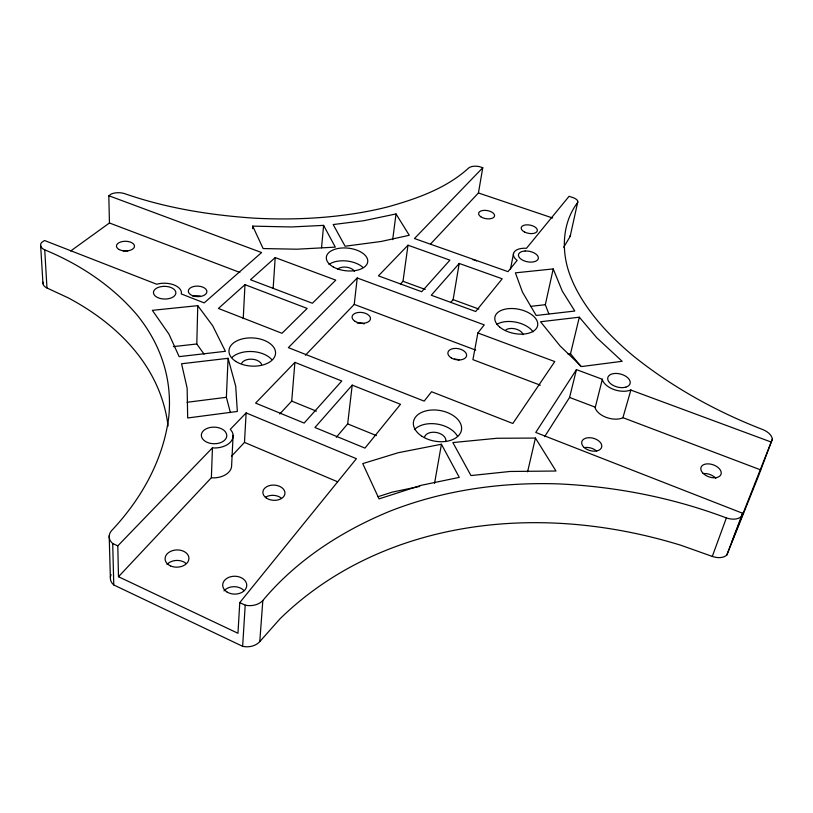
<?xml version="1.0" encoding="UTF-8"?>
<svg xmlns="http://www.w3.org/2000/svg" width="813" height="813" viewBox="0 0 813 813"><rect width="100%" height="100%" fill="white"/><g stroke="black" fill="none" stroke-linecap="round" stroke-linejoin="round"><path stroke-width="1.22" d="M563.683 247.254L570.147 236.471L577.891 201.35A7.856 3.831 11.3 0 0 572.87 197.569L569.059 196.309L526.489 248.29A15.193 7.998 10.9 0 0 516.418 259.814L517.17 260.323L507.993 271.654L414.457 238.524L482.77 167.742L479.121 166.543A10.234 4.939 9.1 0 0 468.755 167.935C446.266 188.494 416.703 198.768 387.872 206.868A241.461 109.531 4.4 0 1 252.955 218.077C209.408 215.039 165.882 208.037 124.572 193.616A11.412 5.803 0.8 0 0 111.432 193.911L108.82 195.73L109.45 222.986L70.65 251.004M204.083 354.143L196.797 343.98L197.762 305.658L152.346 310.332L168.962 334.143L179.145 356.633L225.394 351.307L212.671 325.728L197.762 305.658M570.147 236.471L570.177 235.567M118.495 576.732L211.37 477.709L212.457 447.811L214.602 447.983A19.075 12.469 1.3 0 0 232.274 432.079L230.333 429.284L246.126 412.923L356.399 458.695L239.764 602.606L237.965 633.276L118.495 576.732L117.794 545.879L212.457 447.811M230.404 412.618L226.38 397.303L228.077 358.309L181.563 363.757L187.142 388.157L187.681 417.973L237.335 411.469L235.719 386.236L228.077 358.309M233.107 435.28L231.654 465.006A18.74 12.571 1 0 1 213.473 477.881L211.37 477.709M243.239 318.605L244.977 284.672L307.162 308.422L281.989 333.289L218.423 308.452L244.977 284.672M252.579 228.646L252.721 226.126L291.196 226.969L323.604 225.374L335.312 247.132L296.928 249.205L263.127 248.554L252.721 226.126M231.532 456.205L244.479 442.404L246.126 412.923M577.87 202.244C563.135 221.339 561.336 247.182 568.165 269.733A289.834 140.141 17.6 0 0 634.435 356.846C673.154 387.689 716.903 411.856 763.031 429.671A13.638 7.815 19.3 0 1 772.35 439.193L758.255 476.621L726.852 554.984A14.288 9.136 21.4 0 1 712.29 556.417L680.837 545.249A466.388 373.319 35.2 0 0 280.007 618.805L259.784 641.609A15.62 12.083 0.8 0 1 242.64 646.315L245.211 605.146L239.764 602.606M273.138 288.473L275.211 257.599L335.789 280.129L312.385 303.259L250.485 279.743L275.211 257.599M259.784 641.609L262.823 600.522C296.481 560.198 341.673 531.031 389.955 511.184A480.981 376.602 32.9 0 1 559.161 483.918C616.224 486.631 672.9 497.749 726.385 517.922A14.644 9.034 20.6 0 0 741.273 516.57L742.604 513.257L535.757 432.435L576.447 369.63L602.352 379.264L602.484 380.067A17.307 10.041 14.9 0 0 614.15 389.62A17.307 10.041 14.9 0 0 630.705 390.016L771.202 442.048L772.35 439.193M279.733 414L291.715 401.104L294.906 362.385L341.785 380.992L304.143 423.065L255.607 403.096L294.906 362.385M321.541 247.802L323.604 225.374M305.393 355.22L354.234 304.408L357.222 277.985L484.243 324.885L477.871 332.974L472.922 359.651L540.279 385.169M336.287 437.292L347.669 423.888L352.212 385.128L400.494 404.295L364.986 448.105L314.936 427.506L352.212 385.128M392.679 239.652L396.022 213.941L363.706 220.73L333.188 224.551L345.088 246.227L381.094 241.481L409.274 235.282L396.022 213.941M400.423 284.062L402.994 281.298L408.004 245.211L449.914 260.15L421.673 291.715L378.431 275.851L408.004 245.211M450.697 302.507L453.126 299.641L459.213 263.463L502.21 278.788L475.676 311.521L431.276 295.231L459.213 263.463M430.656 243.9L478.43 192.966L482.77 167.742M434.559 483.308L441.429 444.244L398.228 452.729L362.74 463.603L379.061 498.887L421.215 485.3L459.274 477.383L441.429 444.244M510.473 269.062L513.562 253.392M548.795 313.716L545.33 304.702L553.216 268.92L515.401 272.843L522.444 292.08L536.184 315.485L574.791 311.033L562.261 291.074L553.216 268.92M527.596 471.794L535.432 438.065L496.997 438.268L452.871 442.567L470.981 475.564L510.015 471.469L555.99 471.022L535.432 438.065M580.472 366.023L570.513 353.746L579.323 317.202L540.543 321.745L560.106 345.962L581.508 366.561L622.169 361.297L596.732 337.72L579.323 317.202M544.629 436.672L569.578 397.445L576.447 369.63M630.929 389.884L622.86 417.862A17.022 10.163 15.2 0 1 606.559 417.516A17.022 10.163 15.2 0 1 595.136 407.902L602.352 379.264M712.29 556.417L726.385 517.922M726.852 554.984L742.604 513.257M731.883 541.804L771.202 442.048M357.222 277.985L288.361 347.639L424.173 401.114L431.571 391.734L512.83 423.482L554.781 361.572L477.871 332.974M377.954 496.713L392.313 492.099L419.65 486.408M187.051 402.283L226.38 397.303M568.053 354.051L570.513 353.746M173.342 346.612L196.797 343.98M530.472 306.379L545.33 304.702M478.43 192.966L552.688 218.026M402.994 281.298L425.27 289.448M453.126 299.641L478.837 309.042M108.82 195.73L261.613 252.548L204.185 302.883L181.248 293.93L181.462 293.107A16.829 9.522 1 0 0 156.716 284.245L44.491 240.496L41.534 242.548A12.256 6.484 -1.3 0 0 44.725 249.855L46.971 287.985L68.241 297.863A387.303 230.902 -11.9 0 1 168.067 426.083M354.234 304.408L475.696 350.108M109.45 222.986L239.835 272.416M569.578 397.445L595.025 407.089M623.073 417.719L760.714 469.914M291.715 401.104L316.359 411.134M347.669 423.888L376.389 435.585M244.479 442.404L337.578 481.774M44.725 249.855C79.704 264.245 112.062 285.678 136.726 314.57A397.74 229.012 -10.9 0 1 168.738 417.221C163.22 460.26 141.035 499.436 111.554 530.665A15.782 11.087 -4 0 0 112.702 543.511L113.779 584.964L242.64 646.315M112.702 543.511L117.794 545.879M40.65 245.709L42.977 283.788M109.196 535.93L110.365 577.342M357.242 323.046A9.197 5.406 6.8 0 1 364.194 323.92M454.376 359.041A9.431 5.661 10 0 1 459.121 360.017M193.179 296.217A9.238 5.295 1.9 0 1 200.191 296.054M584.791 447.557A10.234 6.413 15.5 0 1 596.671 451.093M265.445 497.282A10.986 7.642 3.3 0 1 280.892 497.78M167 564.425A11.849 8.628 -2.2 0 1 185.669 563.145M223.971 590.919A11.941 8.953 0.5 0 1 244.032 590.655M704.068 473.512A10.528 6.413 19.3 0 1 715.877 478.288M123.22 250.943A8.984 4.868 0.4 0 1 127.844 250.943M472.617 259.571A8.587 4.624 9.6 0 1 476.652 260.993M241.542 363.421A10.406 6.382 3.2 0 1 251.695 359.173A10.406 6.382 3.2 0 1 261.593 364.305M337.527 269.235A9.299 5.152 6.3 0 1 346.531 267.192A9.299 5.152 6.3 0 1 354.519 271.379M424.528 437.099A10.864 7.032 10 0 1 436.927 432.587A10.864 7.032 10 0 1 445.768 441.601M505.94 329.793A9.726 5.579 11.4 0 1 515.96 329.062A9.726 5.579 11.4 0 1 523.084 334.651M414.386 429.62A24.146 15.63 10 0 1 437.12 424.071A24.146 15.63 10 0 1 457.556 436.378M496.652 324.468A21.616 12.408 11.4 0 1 533.094 331.867M328.991 264.398A20.66 11.453 6.3 0 1 362.954 267.457M231.807 357.578A23.14 14.177 3.2 0 1 271.562 359.366M46.971 287.985A12.002 6.616 -1.8 0 1 43.038 282.152M113.779 584.964A15.376 11.158 -4.9 0 1 111.066 574.608M262.823 600.522A16.057 12.032 1.5 0 1 245.211 605.146M625.786 387.171L623.215 387.618A11.534 6.697 14.9 0 1 609.923 383.075L608.48 381.267A11.534 6.697 14.9 0 1 613.866 373.553A11.534 6.697 14.9 0 1 628.52 378.553A11.534 6.697 14.9 0 1 625.786 387.171M525.096 250.993L522.779 251.308A10.122 5.335 10.9 0 0 518.958 257.01L520.127 258.443A10.122 5.335 10.9 0 0 533.267 261.938A10.122 5.335 10.9 0 0 537.515 255.597A10.122 5.335 10.9 0 0 525.096 250.993M163.332 286.369L160.507 286.735A11.219 6.352 1 0 0 153.931 294.408A11.219 6.352 1 0 0 167.021 298.93A11.219 6.352 1 0 0 175.791 292.009L175.039 290.404A11.219 6.352 1 0 0 163.332 286.369M216.919 443.573L213.585 443.735A12.723 8.313 1.3 0 1 203.28 430.89A12.723 8.313 1.3 0 1 225.272 431.662L226.441 433.695A12.723 8.313 1.3 0 1 216.919 443.573M119.186 249.561A9.024 4.848 0.5 0 0 134.226 247.345A9.024 4.848 0.5 0 0 122.997 241.441A9.024 4.848 0.5 0 0 119.186 249.561M524.517 232A8.201 4.187 10.7 0 0 537.332 230.78A8.201 4.187 10.7 0 0 525.981 224.886A8.201 4.187 10.7 0 0 524.517 232M480.768 216.746A8.1 4.116 9.6 0 0 494.274 216.756A8.1 4.116 9.6 0 0 484.711 210.343A8.1 4.116 9.6 0 0 480.768 216.746M702.788 473.003A10.589 6.392 19.1 0 0 720.389 475.453A10.589 6.392 19.1 0 0 709.901 463.999A10.589 6.392 19.1 0 0 702.788 473.003M226.878 591.915A12.032 8.943 0.7 0 0 246.542 586.905A12.032 8.943 0.7 0 0 230.75 576.712A12.032 8.943 0.7 0 0 226.878 591.915M170.496 565.889A11.931 8.618 -2 0 0 188.911 558.816A11.931 8.618 -2 0 0 171.594 550.96A11.931 8.618 -2 0 0 170.496 565.889M266.136 497.881A11.057 7.622 3.4 0 0 284.601 494.985A11.057 7.622 3.4 0 0 271.024 485.259A11.057 7.622 3.4 0 0 266.136 497.881M584.171 447.516A10.295 6.392 15.4 0 0 601.274 448.105A10.295 6.392 15.4 0 0 589.771 437.709A10.295 6.392 15.4 0 0 584.171 447.516M192.62 295.708A9.289 5.264 2 0 0 206.888 291.826A9.289 5.264 2 0 0 193.321 286.603A9.289 5.264 2 0 0 192.62 295.708M451.398 357.984A9.492 5.64 9.9 0 0 466.53 356.064A9.492 5.64 9.9 0 0 453.786 348.503A9.492 5.64 9.9 0 0 451.398 357.984M355.129 321.359A9.258 5.376 6.8 0 0 370.291 319.621A9.258 5.376 6.8 0 0 358.401 312.456A9.258 5.376 6.8 0 0 355.129 321.359M235.76 361.389A23.323 14.095 3.3 0 0 274.764 356.501A23.323 14.095 3.3 0 0 246.268 338.167A23.323 14.095 3.3 0 0 235.76 361.389M333.208 266.898A20.813 11.372 6.3 0 0 367.324 263.382A20.813 11.372 6.3 0 0 340.617 248.107A20.813 11.372 6.3 0 0 333.208 266.898M422.12 436.378A24.339 15.549 9.9 0 0 461.276 430.89A24.339 15.549 9.9 0 0 429.04 410.291A24.339 15.549 9.9 0 0 422.12 436.378M499.578 326.958A21.778 12.327 11.3 0 0 536.336 328.503A21.778 12.327 11.3 0 0 512.922 308.544A21.778 12.327 11.3 0 0 499.578 326.958"/></g></svg>
